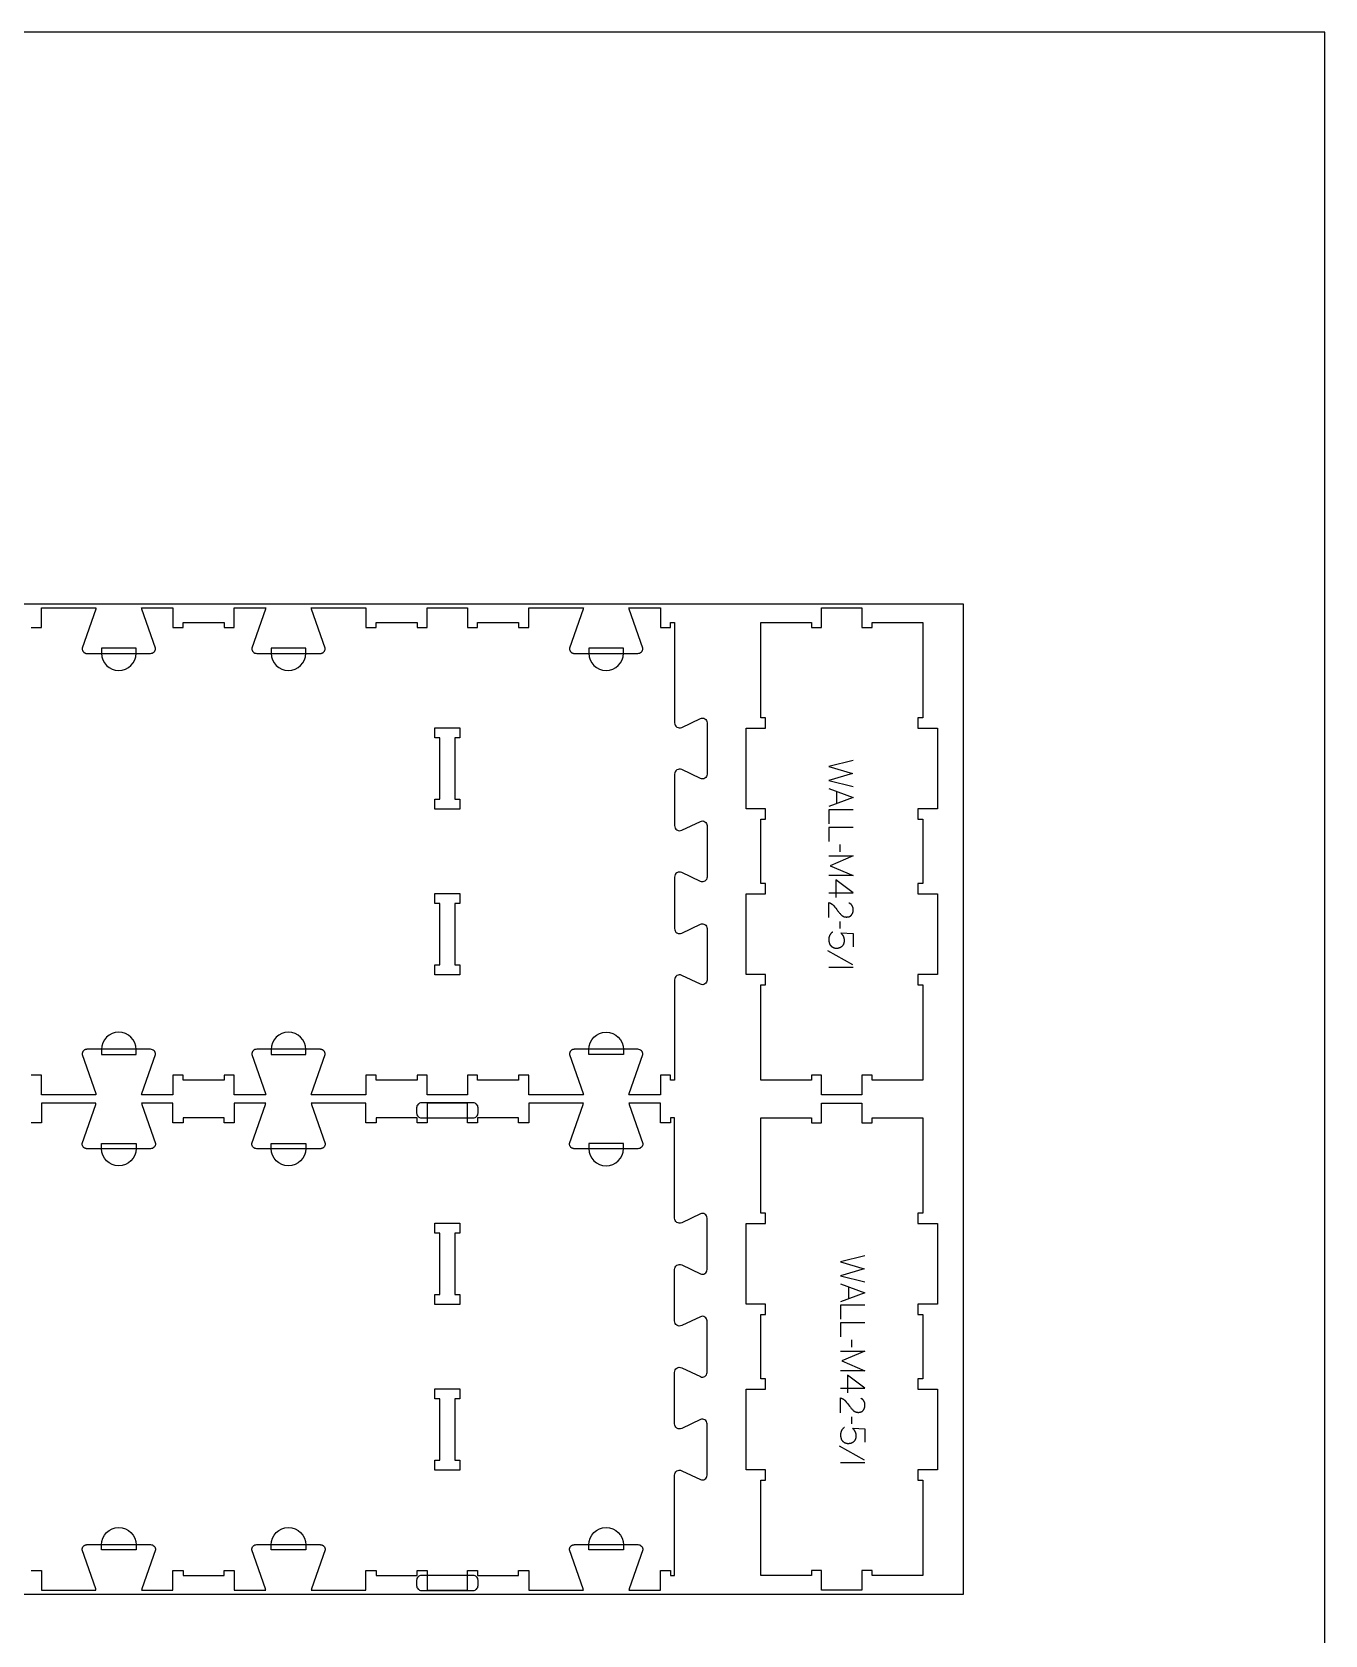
# Model space of a CAD drawing. Extents: x 0 to 4485, y 0 to 10771.
# Drawn here: x 1592 to 3183, y 5619 to 7593 of the extents above; entities that cross this region are included whole.
import ezdxf

# ---------------------------------------------------------------- set-up
doc = ezdxf.new("R2010")
doc.units = 0
for name, color, linetype in [('0_SHEET_SPRUCEPLY_2440X122', 1, 'CONTINUOUS'), ('1_ANYTOOL_1MMDEEP_LABELS_S', 2, 'CONTINUOUS'), ('3_ANYTOOL_CUTTHROUGH_INSID', 4, 'CONTINUOUS'), ('4_ANYTOOL_CUTTHROUGH_OUTSI', 5, 'CONTINUOUS'), ('5_ANYTOOL_HALF_MILL_9MM_IN', 3, 'CONTINUOUS'), ('DONOTCUT', 7, 'CONTINUOUS')]:
    doc.layers.add(name, color=color, linetype=linetype)

msp = doc.modelspace()

# ---------------------------------------------------------------- linework, layer by layer
at = {"layer": '0_SHEET_SPRUCEPLY_2440X122'}
msp.add_lwpolyline([(2737.9, 6889.4), (2737.9, 5669.4), (297.9, 5669.4), (297.9, 6889.4)], close=True, dxfattribs=at)
at = {"layer": '1_ANYTOOL_1MMDEEP_LABELS_S', "color": 2}
for points in [[(2602.6, 6696.5), (2572.6, 6688.8), (2601.7, 6680.3), (2572.6, 6671.8), (2602.6, 6664.3)], [(2572.6, 6661.8), (2602.6, 6650.9), (2572.6, 6639.8)], [(2582.2, 6658.3), (2582.2, 6643.4)], [(2602.6, 6635.5), (2572.6, 6635.5), (2572.6, 6618.4)], [(2602.6, 6613.7), (2572.6, 6613.7), (2572.6, 6596.6)], [(2572.6, 6578.8), (2602.6, 6578.8), (2574.2, 6566.8), (2602.5, 6554.8), (2572.6, 6554.8)], [(2586.5, 6584), (2586.4, 6592.8)], [(2572.6, 6533.3), (2602.6, 6533.2), (2581.3, 6549.3)], [(2581.3, 6549.3), (2581.3, 6527.5)], [(2572.6, 6503.1), (2572.7, 6521.4), (2573.1, 6521.2), (2573.4, 6521.1), (2573.6, 6521.1), (2573.8, 6521), (2574, 6520.9), (2574.2, 6520.8), (2574.5, 6520.7), (2574.7, 6520.6), (2574.9, 6520.5), (2575.1, 6520.4), (2575.3, 6520.3), (2575.5, 6520.2), (2575.7, 6520), (2575.9, 6519.9), (2576.1, 6519.8), (2576.3, 6519.7), (2576.4, 6519.5), (2576.6, 6519.4), (2576.8, 6519.3), (2577, 6519.1), (2577.2, 6519), (2577.4, 6518.8), (2577.5, 6518.7), (2577.7, 6518.5), (2577.9, 6518.3), (2578, 6518.2), (2578.2, 6518), (2578.4, 6517.8), (2578.5, 6517.7), (2578.8, 6517.3), (2580.1, 6515.8), (2581.2, 6514.3), (2582.4, 6512.8), (2583.5, 6511.3), (2584.1, 6510.6), (2584.7, 6509.8), (2585.2, 6509.1), (2585.8, 6508.4), (2586.4, 6507.8), (2587, 6507.1), (2587.6, 6506.5), (2588.2, 6505.9), (2588.4, 6505.7), (2588.6, 6505.6), (2588.7, 6505.5), (2588.9, 6505.3), (2589, 6505.2), (2589.2, 6505.1), (2589.4, 6505), (2589.6, 6504.9), (2589.7, 6504.7), (2589.9, 6504.6), (2590.1, 6504.5), (2590.3, 6504.5), (2590.5, 6504.4), (2590.6, 6504.3), (2590.8, 6504.2), (2591, 6504.1), (2591.2, 6504), (2591.4, 6504), (2591.6, 6503.9), (2591.8, 6503.9), (2592, 6503.8), (2592.2, 6503.8), (2592.4, 6503.7), (2592.6, 6503.7), (2592.8, 6503.6), (2593, 6503.6), (2593.3, 6503.6), (2593.5, 6503.6), (2593.7, 6503.6), (2593.9, 6503.5), (2594.1, 6503.5), (2594.4, 6503.5), (2594.6, 6503.5), (2594.9, 6503.5), (2595.1, 6503.6), (2595.3, 6503.6), (2595.6, 6503.6), (2595.8, 6503.6), (2596, 6503.7), (2596.3, 6503.7), (2596.5, 6503.7), (2596.7, 6503.8), (2596.9, 6503.8), (2597.1, 6503.9), (2597.3, 6503.9), (2597.5, 6504), (2597.7, 6504.1), (2597.9, 6504.2), (2598.1, 6504.2), (2598.3, 6504.3), (2598.5, 6504.4), (2598.7, 6504.5), (2598.8, 6504.6), (2599, 6504.7), (2599.2, 6504.8), (2599.3, 6505), (2599.5, 6505.1), (2599.6, 6505.2), (2599.8, 6505.3), (2599.9, 6505.5), (2600.1, 6505.6), (2600.2, 6505.8), (2600.4, 6505.9), (2600.5, 6506.1), (2600.6, 6506.2), (2600.8, 6506.4), (2600.9, 6506.5), (2601, 6506.7), (2601.1, 6506.9), (2601.2, 6507.1), (2601.3, 6507.2), (2601.4, 6507.4), (2601.5, 6507.6), (2601.6, 6507.8), (2601.7, 6508), (2601.8, 6508.1), (2601.9, 6508.3), (2601.9, 6508.5), (2602, 6508.7), (2602.1, 6508.9), (2602.1, 6509.1), (2602.2, 6509.3), (2602.3, 6509.5), (2602.3, 6509.7), (2602.4, 6509.9), (2602.4, 6510.2), (2602.4, 6510.4), (2602.5, 6510.6), (2602.5, 6510.8), (2602.5, 6511), (2602.5, 6511.3), (2602.6, 6511.5), (2602.6, 6511.7), (2602.6, 6512), (2602.6, 6512.4), (2602.6, 6512.8), (2602.6, 6513.2), (2602.6, 6513.5), (2602.5, 6513.9), (2602.5, 6514.2), (2602.4, 6514.5), (2602.4, 6514.9), (2602.3, 6515.2), (2602.2, 6515.5), (2602.2, 6515.7), (2602.1, 6515.8), (2602.1, 6516), (2602, 6516.1), (2601.9, 6516.3), (2601.9, 6516.4), (2601.8, 6516.6), (2601.8, 6516.7), (2601.7, 6516.8), (2601.6, 6517), (2601.6, 6517.1), (2601.5, 6517.3), (2601.4, 6517.4), (2601.3, 6517.5), (2601.2, 6517.7), (2601.2, 6517.8), (2601.1, 6517.9), (2601, 6518), (2600.9, 6518.2), (2600.8, 6518.3), (2600.7, 6518.4), (2600.6, 6518.5), (2600.5, 6518.6), (2600.4, 6518.8), (2600.3, 6518.9), (2600.2, 6519), (2600.1, 6519.1), (2600, 6519.2), (2599.9, 6519.3), (2599.7, 6519.4), (2599.6, 6519.5), (2599.5, 6519.6), (2599.2, 6519.8), (2599, 6520), (2598.7, 6520.2), (2598.4, 6520.4), (2598.1, 6520.6), (2597.8, 6520.8), (2597.5, 6520.9)], [(2586.5, 6489.3), (2586.4, 6498.1)], [(2577.4, 6485.1), (2577.1, 6484.8), (2576.8, 6484.6), (2576.5, 6484.4), (2576.2, 6484.2), (2576, 6484), (2575.7, 6483.7), (2575.5, 6483.5), (2575.3, 6483.3), (2575.1, 6483), (2574.8, 6482.8), (2574.6, 6482.5), (2574.5, 6482.3), (2574.3, 6482), (2574.1, 6481.7), (2573.9, 6481.4), (2573.8, 6481.2), (2573.6, 6480.9), (2573.5, 6480.6), (2573.4, 6480.3), (2573.3, 6480), (2573.2, 6479.7), (2573.1, 6479.4), (2573, 6479.1), (2572.9, 6478.8), (2572.8, 6478.5), (2572.8, 6478.1), (2572.7, 6477.8), (2572.7, 6477.5), (2572.6, 6477.1), (2572.6, 6476.8), (2572.6, 6476.5), (2572.6, 6476.1), (2572.6, 6475.7), (2572.6, 6475.3), (2572.6, 6474.9), (2572.7, 6474.5), (2572.7, 6474.1), (2572.7, 6473.7), (2572.8, 6473.3), (2572.9, 6473), (2572.9, 6472.6), (2573, 6472.2), (2573.1, 6471.9), (2573.2, 6471.6), (2573.3, 6471.2), (2573.4, 6470.9), (2573.5, 6470.6), (2573.7, 6470.3), (2573.7, 6470.1), (2573.8, 6469.9), (2573.9, 6469.8), (2573.9, 6469.6), (2574, 6469.5), (2574.1, 6469.3), (2574.2, 6469.2), (2574.3, 6469.1), (2574.4, 6468.9), (2574.5, 6468.8), (2574.6, 6468.6), (2574.7, 6468.5), (2574.9, 6468.4), (2575, 6468.2), (2575.1, 6468.1), (2575.2, 6468), (2575.4, 6467.9), (2575.5, 6467.7), (2575.7, 6467.6), (2575.8, 6467.5), (2576, 6467.4), (2576.1, 6467.3), (2576.3, 6467.1), (2576.4, 6467), (2576.6, 6466.9), (2576.8, 6466.8), (2577, 6466.7), (2577.1, 6466.6), (2577.5, 6466.4), (2577.9, 6466.2), (2578.2, 6466.1), (2578.4, 6466), (2578.7, 6465.9), (2578.9, 6465.8), (2579.1, 6465.7), (2579.4, 6465.6), (2579.6, 6465.6), (2579.9, 6465.5), (2580.1, 6465.4), (2580.3, 6465.4), (2580.6, 6465.4), (2580.8, 6465.3), (2581.1, 6465.3), (2581.3, 6465.3), (2581.5, 6465.3), (2581.8, 6465.3), (2582, 6465.3), (2582.3, 6465.3), (2582.6, 6465.3), (2582.8, 6465.3), (2583.1, 6465.3), (2583.3, 6465.3), (2583.6, 6465.4), (2583.8, 6465.4), (2584.1, 6465.4), (2584.3, 6465.5), (2584.6, 6465.5), (2584.8, 6465.6), (2585, 6465.7), (2585.3, 6465.7), (2585.5, 6465.8), (2585.7, 6465.9), (2585.9, 6465.9), (2586.2, 6466), (2586.4, 6466.1), (2586.6, 6466.2), (2586.8, 6466.3), (2587, 6466.4), (2587.2, 6466.5), (2587.4, 6466.6), (2587.6, 6466.7), (2587.8, 6466.8), (2588, 6467), (2588.2, 6467.1), (2588.4, 6467.2), (2588.6, 6467.4), (2588.8, 6467.5), (2589, 6467.7), (2589.2, 6467.8), (2589.3, 6468), (2589.5, 6468.1), (2589.7, 6468.3), (2589.8, 6468.5), (2590, 6468.6), (2590.1, 6468.8), (2590.2, 6469), (2590.4, 6469.2), (2590.5, 6469.4), (2590.6, 6469.6), (2590.7, 6469.8), (2590.9, 6470), (2591, 6470.2), (2591.1, 6470.4), (2591.2, 6470.6), (2591.2, 6470.8), (2591.3, 6471), (2591.4, 6471.3), (2591.5, 6471.5), (2591.5, 6471.7), (2591.6, 6472), (2591.7, 6472.2), (2591.7, 6472.5), (2591.7, 6472.7), (2591.8, 6473), (2591.8, 6473.2), (2591.8, 6473.5), (2591.9, 6473.8), (2591.9, 6474), (2591.9, 6474.3), (2591.9, 6474.6), (2591.9, 6475), (2591.9, 6475.3), (2591.8, 6475.6), (2591.8, 6476), (2591.8, 6476.3), (2591.7, 6476.6), (2591.7, 6477), (2591.6, 6477.3), (2591.5, 6477.6), (2591.4, 6477.9), (2591.4, 6478.2), (2591.2, 6478.5), (2591.1, 6478.8), (2591, 6479.1), (2590.9, 6479.3), (2590.8, 6479.6), (2590.6, 6479.9), (2590.5, 6480.2), (2590.3, 6480.4), (2590.1, 6480.7), (2590, 6481), (2589.8, 6481.2), (2589.6, 6481.5), (2589.4, 6481.8), (2589.2, 6482), (2589, 6482.3), (2588.8, 6482.6), (2588.5, 6482.8), (2588.1, 6483.3), (2587.6, 6483.9), (2602.6, 6483.1), (2602.6, 6466.9)], [(2602.1, 6444.7), (2571.4, 6461.9)], [(2602.6, 6441.2), (2572.6, 6441.2)], [(2617.1, 6086.5), (2587.1, 6078.8), (2616.2, 6070.3), (2587.1, 6061.8), (2617.1, 6054.3)], [(2587.1, 6051.8), (2617.1, 6040.9), (2587.1, 6029.8)], [(2596.7, 6048.3), (2596.7, 6033.4)], [(2617.1, 6025.5), (2587.1, 6025.5), (2587.1, 6008.4)], [(2617.1, 6003.7), (2587.1, 6003.7), (2587.1, 5986.6)], [(2601, 5974), (2600.9, 5982.8)], [(2587.1, 5968.8), (2617.1, 5968.8), (2588.7, 5956.8), (2617, 5944.8), (2587.1, 5944.8)], [(2587.1, 5923.3), (2617.1, 5923.2), (2595.8, 5939.3)], [(2595.8, 5939.3), (2595.8, 5917.5)], [(2587.1, 5893.1), (2587.2, 5911.4), (2587.6, 5911.2), (2587.9, 5911.1), (2588.1, 5911.1), (2588.3, 5911), (2588.5, 5910.9), (2588.7, 5910.8), (2588.9, 5910.7), (2589.2, 5910.6), (2589.4, 5910.5), (2589.6, 5910.4), (2589.8, 5910.3), (2590, 5910.2), (2590.2, 5910), (2590.4, 5909.9), (2590.6, 5909.8), (2590.8, 5909.7), (2590.9, 5909.5), (2591.1, 5909.4), (2591.3, 5909.3), (2591.5, 5909.1), (2591.7, 5909), (2591.8, 5908.8), (2592, 5908.7), (2592.2, 5908.5), (2592.4, 5908.3), (2592.5, 5908.2), (2592.7, 5908), (2592.9, 5907.8), (2593, 5907.7), (2593.3, 5907.3), (2594.5, 5905.8), (2595.7, 5904.3), (2596.9, 5902.8), (2598, 5901.3), (2598.6, 5900.6), (2599.2, 5899.8), (2599.7, 5899.1), (2600.3, 5898.4), (2600.9, 5897.8), (2601.5, 5897.1), (2602.1, 5896.5), (2602.7, 5895.9), (2602.9, 5895.7), (2603.1, 5895.6), (2603.2, 5895.5), (2603.4, 5895.3), (2603.5, 5895.2), (2603.7, 5895.1), (2603.9, 5895), (2604.1, 5894.9), (2604.2, 5894.7), (2604.4, 5894.6), (2604.6, 5894.5), (2604.8, 5894.5), (2604.9, 5894.4), (2605.1, 5894.3), (2605.3, 5894.2), (2605.5, 5894.1), (2605.7, 5894), (2605.9, 5894), (2606.1, 5893.9), (2606.3, 5893.9), (2606.5, 5893.8), (2606.7, 5893.8), (2606.9, 5893.7), (2607.1, 5893.7), (2607.3, 5893.6), (2607.5, 5893.6), (2607.8, 5893.6), (2608, 5893.6), (2608.2, 5893.6), (2608.4, 5893.5), (2608.6, 5893.5), (2608.9, 5893.5), (2609.1, 5893.5), (2609.4, 5893.5), (2609.6, 5893.6), (2609.8, 5893.6), (2610.1, 5893.6), (2610.3, 5893.6), (2610.5, 5893.7), (2610.8, 5893.7), (2611, 5893.7), (2611.2, 5893.8), (2611.4, 5893.8), (2611.6, 5893.9), (2611.8, 5893.9), (2612, 5894), (2612.2, 5894.1), (2612.4, 5894.2), (2612.6, 5894.2), (2612.8, 5894.3), (2613, 5894.4), (2613.1, 5894.5), (2613.3, 5894.6), (2613.5, 5894.7), (2613.7, 5894.8), (2613.8, 5895), (2614, 5895.1), (2614.1, 5895.2), (2614.3, 5895.3), (2614.4, 5895.5), (2614.6, 5895.6), (2614.7, 5895.8), (2614.9, 5895.9), (2615, 5896.1), (2615.1, 5896.2), (2615.2, 5896.4), (2615.4, 5896.5), (2615.5, 5896.7), (2615.6, 5896.9), (2615.7, 5897.1), (2615.8, 5897.2), (2615.9, 5897.4), (2616, 5897.6), (2616.1, 5897.8), (2616.2, 5898), (2616.3, 5898.1), (2616.4, 5898.3), (2616.4, 5898.5), (2616.5, 5898.7), (2616.6, 5898.9), (2616.6, 5899.1), (2616.7, 5899.3), (2616.7, 5899.5), (2616.8, 5899.7), (2616.8, 5899.9), (2616.9, 5900.2), (2616.9, 5900.4), (2617, 5900.6), (2617, 5900.8), (2617, 5901), (2617, 5901.3), (2617.1, 5901.5), (2617.1, 5901.7), (2617.1, 5902), (2617.1, 5902.4), (2617.1, 5902.8), (2617.1, 5903.2), (2617, 5903.5), (2617, 5903.9), (2617, 5904.2), (2616.9, 5904.5), (2616.9, 5904.9), (2616.8, 5905.2), (2616.7, 5905.5), (2616.6, 5905.7), (2616.6, 5905.8), (2616.5, 5906), (2616.5, 5906.1), (2616.4, 5906.3), (2616.4, 5906.4), (2616.3, 5906.6), (2616.3, 5906.7), (2616.2, 5906.8), (2616.1, 5907), (2616, 5907.1), (2616, 5907.3), (2615.9, 5907.4), (2615.8, 5907.5), (2615.7, 5907.7), (2615.7, 5907.8), (2615.6, 5907.9), (2615.5, 5908), (2615.4, 5908.2), (2615.3, 5908.3), (2615.2, 5908.4), (2615.1, 5908.5), (2615, 5908.6), (2614.9, 5908.8), (2614.8, 5908.9), (2614.7, 5909), (2614.6, 5909.1), (2614.5, 5909.2), (2614.3, 5909.3), (2614.2, 5909.4), (2614.1, 5909.5), (2614, 5909.6), (2613.7, 5909.8), (2613.5, 5910), (2613.2, 5910.2), (2612.9, 5910.4), (2612.6, 5910.6), (2612.3, 5910.8), (2612, 5910.9)], [(2601, 5879.3), (2600.9, 5888.1)], [(2591.9, 5875.1), (2591.6, 5874.8), (2591.3, 5874.6), (2591, 5874.4), (2590.7, 5874.2), (2590.5, 5874), (2590.2, 5873.7), (2590, 5873.5), (2589.8, 5873.3), (2589.6, 5873), (2589.3, 5872.8), (2589.1, 5872.5), (2589, 5872.3), (2588.8, 5872), (2588.6, 5871.7), (2588.4, 5871.4), (2588.3, 5871.2), (2588.1, 5870.9), (2588, 5870.6), (2587.9, 5870.3), (2587.8, 5870), (2587.7, 5869.7), (2587.6, 5869.4), (2587.5, 5869.1), (2587.4, 5868.8), (2587.3, 5868.5), (2587.3, 5868.1), (2587.2, 5867.8), (2587.2, 5867.5), (2587.1, 5867.1), (2587.1, 5866.8), (2587.1, 5866.5), (2587.1, 5866.1), (2587.1, 5865.7), (2587.1, 5865.3), (2587.1, 5864.9), (2587.2, 5864.5), (2587.2, 5864.1), (2587.2, 5863.7), (2587.3, 5863.3), (2587.4, 5863), (2587.4, 5862.6), (2587.5, 5862.2), (2587.6, 5861.9), (2587.7, 5861.6), (2587.8, 5861.2), (2587.9, 5860.9), (2588, 5860.6), (2588.1, 5860.3), (2588.2, 5860.1), (2588.3, 5859.9), (2588.4, 5859.8), (2588.4, 5859.6), (2588.5, 5859.5), (2588.6, 5859.3), (2588.7, 5859.2), (2588.8, 5859.1), (2588.9, 5858.9), (2589, 5858.8), (2589.1, 5858.6), (2589.2, 5858.5), (2589.4, 5858.4), (2589.5, 5858.2), (2589.6, 5858.1), (2589.7, 5858), (2589.9, 5857.9), (2590, 5857.7), (2590.2, 5857.6), (2590.3, 5857.5), (2590.5, 5857.4), (2590.6, 5857.3), (2590.8, 5857.1), (2590.9, 5857), (2591.1, 5856.9), (2591.3, 5856.8), (2591.5, 5856.7), (2591.6, 5856.6), (2592, 5856.4), (2592.4, 5856.2), (2592.7, 5856.1), (2592.9, 5856), (2593.1, 5855.9), (2593.4, 5855.8), (2593.6, 5855.7), (2593.9, 5855.6), (2594.1, 5855.6), (2594.4, 5855.5), (2594.6, 5855.4), (2594.8, 5855.4), (2595.1, 5855.4), (2595.3, 5855.3), (2595.6, 5855.3), (2595.8, 5855.3), (2596, 5855.3), (2596.3, 5855.3), (2596.5, 5855.3), (2596.8, 5855.3), (2597.1, 5855.3), (2597.3, 5855.3), (2597.6, 5855.3), (2597.8, 5855.3), (2598.1, 5855.4), (2598.3, 5855.4), (2598.6, 5855.4), (2598.8, 5855.5), (2599.1, 5855.5), (2599.3, 5855.6), (2599.5, 5855.7), (2599.8, 5855.7), (2600, 5855.8), (2600.2, 5855.9), (2600.4, 5855.9), (2600.7, 5856), (2600.9, 5856.1), (2601.1, 5856.2), (2601.3, 5856.3), (2601.5, 5856.4), (2601.7, 5856.5), (2601.9, 5856.6), (2602.1, 5856.7), (2602.3, 5856.8), (2602.5, 5857), (2602.7, 5857.1), (2602.9, 5857.2), (2603.1, 5857.4), (2603.3, 5857.5), (2603.5, 5857.7), (2603.6, 5857.8), (2603.8, 5858), (2604, 5858.1), (2604.1, 5858.3), (2604.3, 5858.5), (2604.5, 5858.6), (2604.6, 5858.8), (2604.7, 5859), (2604.9, 5859.2), (2605, 5859.4), (2605.1, 5859.6), (2605.2, 5859.8), (2605.4, 5860), (2605.5, 5860.2), (2605.6, 5860.4), (2605.7, 5860.6), (2605.7, 5860.8), (2605.8, 5861), (2605.9, 5861.3), (2606, 5861.5), (2606, 5861.7), (2606.1, 5862), (2606.1, 5862.2), (2606.2, 5862.5), (2606.2, 5862.7), (2606.3, 5863), (2606.3, 5863.2), (2606.3, 5863.5), (2606.4, 5863.8), (2606.4, 5864), (2606.4, 5864.3), (2606.4, 5864.6), (2606.4, 5865), (2606.4, 5865.3), (2606.3, 5865.6), (2606.3, 5866), (2606.3, 5866.3), (2606.2, 5866.6), (2606.2, 5867), (2606.1, 5867.3), (2606, 5867.6), (2605.9, 5867.9), (2605.8, 5868.2), (2605.7, 5868.5), (2605.6, 5868.8), (2605.5, 5869.1), (2605.4, 5869.3), (2605.2, 5869.6), (2605.1, 5869.9), (2604.9, 5870.2), (2604.8, 5870.4), (2604.6, 5870.7), (2604.4, 5871), (2604.3, 5871.2), (2604.1, 5871.5), (2603.9, 5871.8), (2603.7, 5872), (2603.5, 5872.3), (2603.2, 5872.6), (2603, 5872.8), (2602.6, 5873.3), (2602.1, 5873.9), (2617.1, 5873.1), (2617.1, 5856.9)], [(2616.6, 5834.7), (2585.9, 5851.9)], [(2617.1, 5831.2), (2587.1, 5831.2)]]:
    msp.add_lwpolyline(points, dxfattribs=at)
at = {"layer": '3_ANYTOOL_CUTTHROUGH_INSID', "color": 4}
for points in [[(2087.9, 6736.7), (2118.2, 6736.7), (2118.2, 6724.2), (2112.2, 6724.2), (2112.2, 6648.7), (2118.2, 6648.7), (2118.2, 6636.2), (2087.7, 6636.2), (2087.7, 6648.7), (2093.7, 6648.7), (2093.7, 6724.2), (2087.7, 6724.2), (2087.7, 6736.7)], [(2117.9, 6432.2), (2087.7, 6432.2), (2087.7, 6444.7), (2093.7, 6444.7), (2093.7, 6520.2), (2087.7, 6520.2), (2087.7, 6532.7), (2118.2, 6532.7), (2118.2, 6520.2), (2112.2, 6520.2), (2112.2, 6444.7), (2118.2, 6444.7), (2118.2, 6432.2)], [(2118.2, 6126.4), (2118.2, 6114.2), (2112.2, 6114.2), (2112.2, 6038.7), (2118.2, 6038.7), (2118.2, 6026.2), (2087.7, 6026.2), (2087.7, 6038.7), (2093.7, 6038.7), (2093.7, 6114.2), (2087.7, 6114.2), (2087.7, 6126.7), (2118.2, 6126.7)], [(2087.7, 5822.4), (2087.7, 5834.7), (2093.7, 5834.7), (2093.7, 5910.2), (2087.7, 5910.2), (2087.7, 5922.7), (2118.2, 5922.7), (2118.2, 5910.2), (2112.2, 5910.2), (2112.2, 5834.7), (2118.2, 5834.7), (2118.2, 5822.2), (2087.7, 5822.2)]]:
    msp.add_lwpolyline(points, close=True, dxfattribs=at)
at = {"layer": '4_ANYTOOL_CUTTHROUGH_OUTSI', "color": 5}
for points in [[(1590.7, 6860.2), (1603.2, 6860.2), (1603.2, 6884.2), (1652.9, 6884.2), (1670.4, 6884.2), (1670.4, 6884.2, -0.061485), (1670.2, 6882.8), (1653.3, 6834.5), (1653.2, 6834.5), (1653.2, 6834.4), (1653.2, 6834.4, 0.198912), (1655.1, 6830), (1655.2, 6829.9), (1655.3, 6829.8), (1655.4, 6829.7), (1655.5, 6829.6), (1655.6, 6829.5), (1655.8, 6829.4), (1655.9, 6829.3), (1656, 6829.2), (1656.1, 6829.1), (1656.3, 6829.1), (1656.4, 6829), (1656.5, 6828.9), (1656.7, 6828.8), (1656.8, 6828.8), (1657, 6828.7), (1657.1, 6828.6), (1657.2, 6828.6), (1657.4, 6828.5), (1657.5, 6828.5), (1657.7, 6828.4), (1657.8, 6828.4), (1658, 6828.4), (1658.1, 6828.3), (1658.3, 6828.3), (1658.4, 6828.3), (1658.6, 6828.2), (1658.7, 6828.2), (1658.9, 6828.2), (1659, 6828.2), (1659.2, 6828.2), (1659.3, 6828.2), (1659.5, 6828.2), (1737.5, 6828.2, 0.414214), (1743.7, 6834.4), (1743.7, 6834.5), (1743.7, 6834.5), (1726.8, 6882.8), (1726.8, 6882.8, -0.061485), (1726.6, 6884.2), (1765.2, 6884.2), (1765.2, 6860.2), (1777.7, 6860.2), (1777.7, 6866.2), (1828.2, 6866.2), (1828.2, 6860.2), (1840.7, 6860.2), (1840.7, 6884.2), (1879.3, 6884.2), (1879.3, 6884.2, -0.061485), (1879.1, 6882.8), (1862.2, 6834.5), (1862.1, 6834.5), (1862.1, 6834.4), (1862.1, 6834.4, 0.414214), (1868.4, 6828.2), (1946.4, 6828.2), (1946.5, 6828.2), (1946.7, 6828.2), (1946.8, 6828.2), (1947, 6828.2), (1947.1, 6828.2), (1947.3, 6828.2), (1947.5, 6828.3), (1947.6, 6828.3), (1947.8, 6828.3), (1947.9, 6828.4), (1948.1, 6828.4), (1948.2, 6828.4), (1948.4, 6828.5), (1948.5, 6828.5), (1948.6, 6828.6), (1948.8, 6828.6), (1948.9, 6828.7), (1949.1, 6828.8), (1949.2, 6828.8), (1949.3, 6828.9), (1949.5, 6829), (1949.6, 6829.1), (1949.7, 6829.1), (1949.9, 6829.2), (1950, 6829.3), (1950.1, 6829.4), (1950.3, 6829.5), (1950.4, 6829.6), (1950.5, 6829.7), (1950.6, 6829.8), (1950.7, 6829.9), (1950.8, 6830, 0.198912), (1952.6, 6834.4), (1952.6, 6834.5), (1952.6, 6834.5), (1935.7, 6882.8), (1935.7, 6882.8, -0.061485), (1935.5, 6884.2), (1952.9, 6884.2), (2002.7, 6884.2), (2002.7, 6860.2), (2015.2, 6860.2), (2015.2, 6866.2), (2065.7, 6866.2), (2065.7, 6860.2), (2078.2, 6860.2), (2078.2, 6884.2), (2127.7, 6884.2), (2127.7, 6860.2), (2127.9, 6860.2), (2140.2, 6860.2), (2140.2, 6866.2), (2190.7, 6866.2), (2190.7, 6860.2), (2203.2, 6860.2), (2203.2, 6884.2), (2270.4, 6884.2), (2270.4, 6884.2, -0.061485), (2270.2, 6882.8), (2253.3, 6834.5), (2253.2, 6834.5), (2253.2, 6834.4), (2253.2, 6834.4, 0.198912), (2255.1, 6830), (2255.2, 6829.9), (2255.3, 6829.8), (2255.4, 6829.7), (2255.5, 6829.6), (2255.6, 6829.5), (2255.8, 6829.4), (2255.9, 6829.3), (2256, 6829.2), (2256.1, 6829.1), (2256.3, 6829.1), (2256.4, 6829), (2256.5, 6828.9), (2256.7, 6828.8), (2256.8, 6828.8), (2257, 6828.7), (2257.1, 6828.6), (2257.2, 6828.6), (2257.4, 6828.5), (2257.5, 6828.5), (2257.7, 6828.4), (2257.8, 6828.4), (2258, 6828.4), (2258.1, 6828.3), (2258.3, 6828.3), (2258.4, 6828.3), (2258.6, 6828.2), (2258.7, 6828.2), (2258.9, 6828.2), (2259, 6828.2), (2259.2, 6828.2), (2259.3, 6828.2), (2259.5, 6828.2), (2337.5, 6828.2, 0.414214), (2343.7, 6834.4), (2343.7, 6834.5), (2343.7, 6834.5), (2326.8, 6882.8), (2326.8, 6882.8, -0.061485), (2326.6, 6884.2), (2365.2, 6884.2), (2365.2, 6860.2), (2377.7, 6860.2), (2377.7, 6866.2), (2382.7, 6866.2), (2382.7, 6742.8), (2382.7, 6742.8, 0.551268), (2391.6, 6737.1), (2414.5, 6748, -0.551268), (2422.7, 6742.8), (2422.7, 6679.4, -0.551268), (2414.5, 6674.2), (2391.6, 6685.1, 0.551268), (2382.7, 6679.5), (2382.7, 6616.1, 0.257375), (2385.6, 6610.8, 0.257375), (2391.6, 6610.4), (2414.5, 6621.3, -0.551268), (2422.7, 6616.1), (2422.7, 6552.7, -0.551268), (2414.5, 6547.5), (2391.6, 6558.4, 0.551268), (2382.7, 6552.8), (2382.7, 6489.4, 0.551268), (2391.6, 6483.7), (2414.5, 6494.6, -0.551268), (2422.7, 6489.4), (2422.7, 6426, -0.551268), (2414.5, 6420.8), (2391.6, 6431.7, 0.551268), (2382.7, 6426.1), (2382.7, 6302.7), (2377.7, 6302.7), (2377.7, 6308.7), (2365.2, 6308.7), (2365.2, 6284.7), (2326.6, 6284.7), (2326.6, 6284.7, -0.061485), (2326.8, 6286.1), (2343.7, 6334.3), (2343.7, 6334.4), (2343.7, 6334.4), (2343.7, 6334.4, 0.414214), (2337.5, 6340.7), (2259.5, 6340.7), (2259.3, 6340.7), (2259.2, 6340.7), (2259, 6340.7), (2258.9, 6340.6), (2258.7, 6340.6), (2258.6, 6340.6), (2258.4, 6340.6), (2258.3, 6340.6), (2258.1, 6340.5), (2258, 6340.5), (2257.8, 6340.4), (2257.7, 6340.4), (2257.5, 6340.4), (2257.4, 6340.3), (2257.2, 6340.3), (2257.1, 6340.2), (2257, 6340.1), (2256.8, 6340.1), (2256.7, 6340), (2256.5, 6339.9), (2256.4, 6339.9), (2256.3, 6339.8), (2256.1, 6339.7), (2256, 6339.6), (2255.9, 6339.5), (2255.8, 6339.4), (2255.6, 6339.3), (2255.5, 6339.2), (2255.4, 6339.1), (2255.3, 6339), (2255.2, 6338.9), (2255.1, 6338.8, 0.198912), (2253.2, 6334.4), (2253.2, 6334.4), (2253.3, 6334.3), (2270.2, 6286.1), (2270.2, 6286.1, -0.061485), (2270.4, 6284.7), (2252.9, 6284.7), (2203.2, 6284.7), (2203.2, 6308.7), (2190.7, 6308.7), (2190.7, 6302.7), (2140.2, 6302.7), (2140.2, 6308.7), (2127.7, 6308.7), (2127.7, 6284.7), (2078.2, 6284.7), (2078.2, 6308.7), (2077.9, 6308.7), (2065.7, 6308.7), (2065.7, 6302.7), (2015.2, 6302.7), (2015.2, 6308.7), (2002.7, 6308.7), (2002.7, 6284.7), (1935.5, 6284.7), (1935.5, 6284.7, -0.061485), (1935.7, 6286.1), (1952.6, 6334.3), (1952.6, 6334.4), (1952.6, 6334.4), (1952.6, 6334.4, 0.198912), (1950.8, 6338.8), (1950.7, 6338.9), (1950.6, 6339), (1950.5, 6339.1), (1950.4, 6339.2), (1950.3, 6339.3), (1950.1, 6339.4), (1950, 6339.5), (1949.9, 6339.6), (1949.7, 6339.7), (1949.6, 6339.8), (1949.5, 6339.9), (1949.3, 6339.9), (1949.2, 6340), (1949.1, 6340.1), (1948.9, 6340.1), (1948.8, 6340.2), (1948.6, 6340.3), (1948.5, 6340.3), (1948.4, 6340.4), (1948.2, 6340.4), (1948.1, 6340.4), (1947.9, 6340.5), (1947.8, 6340.5), (1947.6, 6340.6), (1947.5, 6340.6), (1947.3, 6340.6), (1947.1, 6340.6), (1947, 6340.6), (1946.8, 6340.7), (1946.7, 6340.7), (1946.5, 6340.7), (1946.4, 6340.7), (1868.4, 6340.7, 0.414214), (1862.1, 6334.4), (1862.1, 6334.4), (1862.2, 6334.3), (1879.1, 6286.1), (1879.1, 6286.1, -0.061485), (1879.3, 6284.7), (1840.7, 6284.7), (1840.7, 6308.7), (1828.2, 6308.7), (1828.2, 6302.7), (1777.7, 6302.7), (1777.7, 6308.7), (1765.2, 6308.7), (1765.2, 6284.7), (1726.6, 6284.7), (1726.6, 6284.7, -0.061485), (1726.8, 6286.1), (1743.7, 6334.3), (1743.7, 6334.4), (1743.7, 6334.4), (1743.7, 6334.4, 0.414214), (1737.5, 6340.7), (1659.5, 6340.7), (1659.3, 6340.7), (1659.2, 6340.7), (1659, 6340.7), (1658.9, 6340.6), (1658.7, 6340.6), (1658.6, 6340.6), (1658.4, 6340.6), (1658.3, 6340.6), (1658.1, 6340.5), (1658, 6340.5), (1657.8, 6340.4), (1657.7, 6340.4), (1657.5, 6340.4), (1657.4, 6340.3), (1657.2, 6340.3), (1657.1, 6340.2), (1657, 6340.1), (1656.8, 6340.1), (1656.7, 6340), (1656.5, 6339.9), (1656.4, 6339.9), (1656.3, 6339.8), (1656.1, 6339.7), (1656, 6339.6), (1655.9, 6339.5), (1655.8, 6339.4), (1655.6, 6339.3), (1655.5, 6339.2), (1655.4, 6339.1), (1655.3, 6339), (1655.2, 6338.9), (1655.1, 6338.8, 0.198912), (1653.2, 6334.4), (1653.2, 6334.4), (1653.3, 6334.3), (1670.2, 6286.1), (1670.2, 6286.1, -0.061485), (1670.4, 6284.7), (1603.2, 6284.7), (1603.2, 6308.7), (1590.7, 6308.7)], [(1590.7, 5698.7), (1603.2, 5698.7), (1603.2, 5674.7), (1670.4, 5674.7), (1670.4, 5674.7, 0.061485), (1670.2, 5676.1), (1653.3, 5724.3), (1653.2, 5724.4), (1653.2, 5724.4), (1653.2, 5724.4, -0.198912), (1655.1, 5728.8), (1655.2, 5728.9), (1655.3, 5729), (1655.4, 5729.1), (1655.5, 5729.2), (1655.6, 5729.3), (1655.8, 5729.4), (1655.9, 5729.5), (1656, 5729.6), (1656.1, 5729.7), (1656.3, 5729.8), (1656.4, 5729.9), (1656.5, 5729.9), (1656.7, 5730), (1656.8, 5730.1), (1657, 5730.1), (1657.1, 5730.2), (1657.2, 5730.3), (1657.4, 5730.3), (1657.5, 5730.4), (1657.7, 5730.4), (1657.8, 5730.4), (1658, 5730.5), (1658.1, 5730.5), (1658.3, 5730.6), (1658.4, 5730.6), (1658.6, 5730.6), (1658.7, 5730.6), (1658.9, 5730.6), (1659, 5730.7), (1659.2, 5730.7), (1659.3, 5730.7), (1659.5, 5730.7), (1737.5, 5730.7, -0.414214), (1743.7, 5724.4), (1743.7, 5724.4), (1743.7, 5724.3), (1726.8, 5676.1), (1726.8, 5676.1, 0.061485), (1726.6, 5674.7), (1765.2, 5674.7), (1765.2, 5698.7), (1777.7, 5698.7), (1777.7, 5692.7), (1828.2, 5692.7), (1828.2, 5698.7), (1840.7, 5698.7), (1840.7, 5674.7), (1879.3, 5674.7), (1879.3, 5674.7, 0.061485), (1879.1, 5676.1), (1862.2, 5724.3), (1862.1, 5724.4), (1862.1, 5724.4), (1862.1, 5724.4, -0.414214), (1868.4, 5730.7), (1946.4, 5730.7), (1946.5, 5730.7), (1946.7, 5730.7), (1946.8, 5730.7), (1947, 5730.6), (1947.1, 5730.6), (1947.3, 5730.6), (1947.5, 5730.6), (1947.6, 5730.6), (1947.8, 5730.5), (1947.9, 5730.5), (1948.1, 5730.4), (1948.2, 5730.4), (1948.4, 5730.4), (1948.5, 5730.3), (1948.6, 5730.3), (1948.8, 5730.2), (1948.9, 5730.1), (1949.1, 5730.1), (1949.2, 5730), (1949.3, 5729.9), (1949.5, 5729.9), (1949.6, 5729.8), (1949.7, 5729.7), (1949.9, 5729.6), (1950, 5729.5), (1950.1, 5729.4), (1950.3, 5729.3), (1950.4, 5729.2), (1950.5, 5729.1), (1950.6, 5729), (1950.7, 5728.9), (1950.8, 5728.8, -0.198912), (1952.6, 5724.4), (1952.6, 5724.4), (1952.6, 5724.3), (1935.7, 5676.1), (1935.7, 5676.1, 0.061485), (1935.5, 5674.7), (1952.9, 5674.7), (2002.7, 5674.7), (2002.7, 5698.7), (2015.2, 5698.7), (2015.2, 5692.7), (2065.7, 5692.7), (2065.7, 5698.7), (2078.2, 5698.7), (2078.2, 5674.7), (2127.7, 5674.7), (2127.7, 5698.7), (2140.2, 5698.7), (2140.2, 5692.7), (2190.7, 5692.7), (2190.7, 5698.7), (2203.2, 5698.7), (2203.2, 5674.7), (2270.4, 5674.7), (2270.4, 5674.7, 0.061485), (2270.2, 5676.1), (2253.3, 5724.3), (2253.2, 5724.4), (2253.2, 5724.4), (2253.2, 5724.4, -0.198912), (2255.1, 5728.8), (2255.2, 5728.9), (2255.3, 5729), (2255.4, 5729.1), (2255.5, 5729.2), (2255.6, 5729.3), (2255.8, 5729.4), (2255.9, 5729.5), (2256, 5729.6), (2256.1, 5729.7), (2256.3, 5729.8), (2256.4, 5729.9), (2256.5, 5729.9), (2256.7, 5730), (2256.8, 5730.1), (2257, 5730.1), (2257.1, 5730.2), (2257.2, 5730.3), (2257.4, 5730.3), (2257.5, 5730.4), (2257.7, 5730.4), (2257.8, 5730.4), (2258, 5730.5), (2258.1, 5730.5), (2258.3, 5730.6), (2258.4, 5730.6), (2258.6, 5730.6), (2258.7, 5730.6), (2258.9, 5730.6), (2259, 5730.7), (2259.2, 5730.7), (2259.3, 5730.7), (2259.5, 5730.7), (2337.5, 5730.7, -0.414214), (2343.7, 5724.4), (2343.7, 5724.4), (2343.7, 5724.3), (2326.8, 5676.1), (2326.8, 5676.1, 0.061485), (2326.6, 5674.7), (2365.2, 5674.7), (2365.2, 5698.7), (2377.4, 5698.7), (2377.7, 5698.7), (2377.7, 5692.7), (2382.7, 5692.7), (2382.7, 5816.1), (2382.7, 5816.1, -0.551268), (2391.6, 5821.7), (2414.5, 5810.8, 0.551268), (2422.7, 5816), (2422.7, 5879.4, 0.551268), (2414.5, 5884.6), (2391.6, 5873.7, -0.551268), (2382.7, 5879.4), (2382.7, 5942.8, -0.551268), (2391.6, 5948.4), (2414.5, 5937.5, 0.551268), (2422.7, 5942.7), (2422.7, 6006.1, 0.551268), (2414.5, 6011.3), (2391.6, 6000.4, -0.551268), (2382.7, 6006.1), (2382.7, 6069.5, -0.551268), (2391.6, 6075.1), (2414.5, 6064.2, 0.551268), (2422.7, 6069.4), (2422.7, 6132.8, 0.551268), (2414.5, 6138), (2391.6, 6127.1, -0.257375), (2385.6, 6127.5, -0.257375), (2382.7, 6132.8), (2382.7, 6256.2), (2377.7, 6256.2), (2377.7, 6250.2), (2365.4, 6250.2), (2365.2, 6250.2), (2365.2, 6274.2), (2326.6, 6274.2), (2326.6, 6274.2, 0.061485), (2326.8, 6272.8), (2343.7, 6224.5), (2343.7, 6224.5), (2343.7, 6224.4), (2343.7, 6224.4, -0.414214), (2337.5, 6218.2), (2259.5, 6218.2), (2259.3, 6218.2), (2259.2, 6218.2), (2259, 6218.2), (2258.9, 6218.2), (2258.7, 6218.2), (2258.6, 6218.2), (2258.4, 6218.3), (2258.3, 6218.3), (2258.1, 6218.3), (2258, 6218.4), (2257.8, 6218.4), (2257.7, 6218.4), (2257.5, 6218.5), (2257.4, 6218.5), (2257.2, 6218.6), (2257.1, 6218.6), (2257, 6218.7), (2256.8, 6218.8), (2256.7, 6218.8), (2256.5, 6218.9), (2256.4, 6219), (2256.3, 6219.1), (2256.1, 6219.1), (2256, 6219.2), (2255.9, 6219.3), (2255.8, 6219.4), (2255.6, 6219.5), (2255.5, 6219.6), (2255.4, 6219.7), (2255.3, 6219.8), (2255.2, 6219.9), (2255.1, 6220, -0.198912), (2253.2, 6224.4), (2253.2, 6224.5), (2253.3, 6224.5), (2270.2, 6272.8), (2270.2, 6272.8, 0.061485), (2270.4, 6274.2), (2252.9, 6274.2), (2203.2, 6274.2), (2203.2, 6250.2), (2190.7, 6250.2), (2190.7, 6256.2), (2140.2, 6256.2), (2140.2, 6250.2), (2127.7, 6250.2), (2127.7, 6274.2), (2078.2, 6274.2), (2078.2, 6250.2), (2065.7, 6250.2), (2065.7, 6256.2), (2015.2, 6256.2), (2015.2, 6250.2), (2002.7, 6250.2), (2002.7, 6274.2), (1935.5, 6274.2), (1935.5, 6274.2, 0.061485), (1935.7, 6272.8), (1952.6, 6224.5), (1952.6, 6224.5), (1952.6, 6224.4), (1952.6, 6224.4, -0.198912), (1950.8, 6220), (1950.7, 6219.9), (1950.6, 6219.8), (1950.5, 6219.7), (1950.4, 6219.6), (1950.3, 6219.5), (1950.1, 6219.4), (1950, 6219.3), (1949.9, 6219.2), (1949.7, 6219.1), (1949.6, 6219.1), (1949.5, 6219), (1949.3, 6218.9), (1949.2, 6218.8), (1949.1, 6218.8), (1948.9, 6218.7), (1948.8, 6218.6), (1948.6, 6218.6), (1948.5, 6218.5), (1948.4, 6218.5), (1948.2, 6218.4), (1948.1, 6218.4), (1947.9, 6218.4), (1947.8, 6218.3), (1947.6, 6218.3), (1947.5, 6218.3), (1947.3, 6218.2), (1947.1, 6218.2), (1947, 6218.2), (1946.8, 6218.2), (1946.7, 6218.2), (1946.5, 6218.2), (1946.4, 6218.2), (1868.4, 6218.2, -0.414214), (1862.1, 6224.4), (1862.1, 6224.5), (1862.2, 6224.5), (1879.1, 6272.8), (1879.1, 6272.8, 0.061485), (1879.3, 6274.2), (1840.7, 6274.2), (1840.7, 6250.4), (1840.7, 6250.2), (1828.2, 6250.2), (1828.2, 6256.2), (1777.7, 6256.2), (1777.7, 6250.2), (1765.2, 6250.2), (1765.2, 6274.2), (1726.6, 6274.2), (1726.6, 6274.2, 0.061485), (1726.8, 6272.8), (1743.7, 6224.5), (1743.7, 6224.5), (1743.7, 6224.4), (1743.7, 6224.4, -0.414214), (1737.5, 6218.2), (1659.5, 6218.2), (1659.3, 6218.2), (1659.2, 6218.2), (1659, 6218.2), (1658.9, 6218.2), (1658.7, 6218.2), (1658.6, 6218.2), (1658.4, 6218.3), (1658.3, 6218.3), (1658.1, 6218.3), (1658, 6218.4), (1657.8, 6218.4), (1657.7, 6218.4), (1657.5, 6218.5), (1657.4, 6218.5), (1657.2, 6218.6), (1657.1, 6218.6), (1657, 6218.7), (1656.8, 6218.8), (1656.7, 6218.8), (1656.5, 6218.9), (1656.4, 6219), (1656.3, 6219.1), (1656.1, 6219.1), (1656, 6219.2), (1655.9, 6219.3), (1655.8, 6219.4), (1655.6, 6219.5), (1655.5, 6219.6), (1655.4, 6219.7), (1655.3, 6219.8), (1655.2, 6219.9), (1655.1, 6220, -0.198912), (1653.2, 6224.4), (1653.2, 6224.5), (1653.3, 6224.5), (1670.2, 6272.8), (1670.2, 6272.8, 0.061485), (1670.4, 6274.2), (1603.2, 6274.2), (1603.2, 6250.2), (1590.7, 6250.2)]]:
    msp.add_lwpolyline(points, format="xyb", dxfattribs=at)
for points in [[(2470.8, 6432.7), (2470.8, 6532.2), (2494.8, 6532.2), (2494.8, 6544.7), (2488.8, 6544.7), (2488.8, 6624.2), (2494.8, 6624.2), (2494.8, 6636.7), (2470.8, 6636.7), (2470.8, 6736.2), (2494.8, 6736.2), (2494.8, 6748.7), (2488.8, 6748.7), (2488.8, 6866.2), (2551.3, 6866.2), (2551.3, 6860.2), (2563.8, 6860.2), (2563.8, 6884.2), (2613.3, 6884.2), (2613.3, 6860.2), (2625.8, 6860.2), (2625.8, 6866.2), (2688.3, 6866.2), (2688.3, 6748.7), (2682.3, 6748.7), (2682.3, 6736.2), (2706.3, 6736.2), (2706.3, 6636.7), (2682.3, 6636.7), (2682.3, 6624.2), (2688.3, 6624.2), (2688.3, 6544.7), (2682.3, 6544.7), (2682.3, 6532.2), (2706.3, 6532.2), (2706.3, 6432.7), (2682.3, 6432.7), (2682.3, 6420.2), (2688.3, 6420.2), (2688.3, 6302.7), (2625.8, 6302.7), (2625.8, 6308.7), (2613.3, 6308.7), (2613.3, 6284.7), (2563.8, 6284.7), (2563.8, 6308.7), (2551.3, 6308.7), (2551.3, 6302.7), (2488.8, 6302.7), (2488.8, 6420.2), (2494.8, 6420.2), (2494.8, 6432.7)], [(2470.8, 5822.7), (2470.8, 5922.2), (2494.8, 5922.2), (2494.8, 5934.7), (2488.8, 5934.7), (2488.8, 6014.2), (2494.8, 6014.2), (2494.8, 6026.7), (2470.8, 6026.7), (2470.8, 6126.2), (2494.8, 6126.2), (2494.8, 6138.7), (2488.8, 6138.7), (2488.8, 6256.2), (2551.3, 6256.2), (2551.3, 6250.2), (2563.8, 6250.2), (2563.8, 6274.2), (2613.3, 6274.2), (2613.3, 6250.2), (2625.8, 6250.2), (2625.8, 6256.2), (2688.3, 6256.2), (2688.3, 6138.7), (2682.3, 6138.7), (2682.3, 6126.2), (2706.3, 6126.2), (2706.3, 6026.7), (2682.3, 6026.7), (2682.3, 6014.2), (2688.3, 6014.2), (2688.3, 5934.7), (2682.3, 5934.7), (2682.3, 5922.2), (2706.3, 5922.2), (2706.3, 5822.7), (2682.3, 5822.7), (2682.3, 5810.2), (2688.3, 5810.2), (2688.3, 5692.7), (2625.8, 5692.7), (2625.8, 5698.7), (2613.3, 5698.7), (2613.3, 5674.7), (2563.8, 5674.7), (2563.8, 5698.7), (2551.3, 5698.7), (2551.3, 5692.7), (2488.8, 5692.7), (2488.8, 5810.2), (2494.8, 5810.2), (2494.8, 5822.7)]]:
    msp.add_lwpolyline(points, close=True, dxfattribs=at)
at = {"layer": '5_ANYTOOL_HALF_MILL_9MM_IN'}
for points in [[(1677.2, 6828.4, 1), (1719.7, 6828.4), (1719.7, 6828.7), (1719.7, 6834.7), (1677.2, 6834.7), (1677.2, 6828.7), (1677.2, 6828.4)], [(1886.1, 6828.4, 1), (1928.6, 6828.4), (1928.6, 6828.7), (1928.6, 6834.7), (1886.1, 6834.7), (1886.1, 6828.7), (1886.1, 6828.4)], [(2277.2, 6828.4, 1), (2319.7, 6828.4), (2319.7, 6828.7), (2319.7, 6834.7), (2277.2, 6834.7), (2277.2, 6828.7), (2277.2, 6828.4)], [(1719.7, 6340.4, 1), (1677.2, 6340.4), (1677.2, 6340.2), (1677.2, 6334.2), (1719.7, 6334.2), (1719.7, 6340.2), (1719.7, 6340.4)], [(1928.6, 6340.4, 1), (1886.1, 6340.4), (1886.1, 6340.2), (1886.1, 6334.2), (1928.6, 6334.2), (1928.6, 6340.2), (1928.6, 6340.4)], [(2277.2, 6340.4, -1), (2319.7, 6340.4), (2319.7, 6340.2), (2319.7, 6334.2), (2277.2, 6334.2), (2277.2, 6340.2), (2277.2, 6340.4)], [(2071.1, 6274.7, 0.414214), (2065.1, 6268.7), (2065.1, 6262.2, 0.414214), (2071.1, 6256.2), (2134.8, 6256.2, 0.414214), (2140.8, 6262.2), (2140.8, 6268.7, 0.414214), (2134.8, 6274.7)], [(1719.7, 6218.4, -1), (1677.2, 6218.4), (1677.2, 6218.7), (1677.2, 6224.7), (1719.7, 6224.7), (1719.7, 6218.7), (1719.7, 6218.4)], [(1928.6, 6218.4, -1), (1886.1, 6218.4), (1886.1, 6218.7), (1886.1, 6224.7), (1928.6, 6224.7), (1928.6, 6218.7), (1928.6, 6218.4)], [(2277.2, 6218.4, 1), (2319.7, 6218.4), (2319.7, 6218.7), (2319.7, 6224.7), (2277.2, 6224.7), (2277.2, 6218.7), (2277.2, 6218.4)], [(1677.2, 5730.4, -1), (1719.7, 5730.4), (1719.7, 5730.2), (1719.7, 5724.2), (1677.2, 5724.2), (1677.2, 5730.2), (1677.2, 5730.4)], [(1886.1, 5730.4, -1), (1928.6, 5730.4), (1928.6, 5730.2), (1928.6, 5724.2), (1886.1, 5724.2), (1886.1, 5730.2), (1886.1, 5730.4)], [(2277.2, 5730.4, -1), (2319.7, 5730.4), (2319.7, 5730.2), (2319.7, 5724.2), (2277.2, 5724.2), (2277.2, 5730.2), (2277.2, 5730.4)], [(2071.1, 5692.7, 0.414214), (2065.1, 5686.7), (2065.1, 5680.2, 0.414214), (2071.1, 5674.2), (2134.8, 5674.2, 0.414214), (2140.8, 5680.2), (2140.8, 5686.7, 0.414214), (2134.8, 5692.7)]]:
    msp.add_lwpolyline(points, format="xyb", close=True, dxfattribs=at)
at = {"layer": 'DONOTCUT'}
msp.add_lwpolyline([(0, 0), (3183.4, 0), (3183.4, 7593.4), (0, 7593.4)], close=True, dxfattribs=at)

doc.saveas('drawing.dxf')
